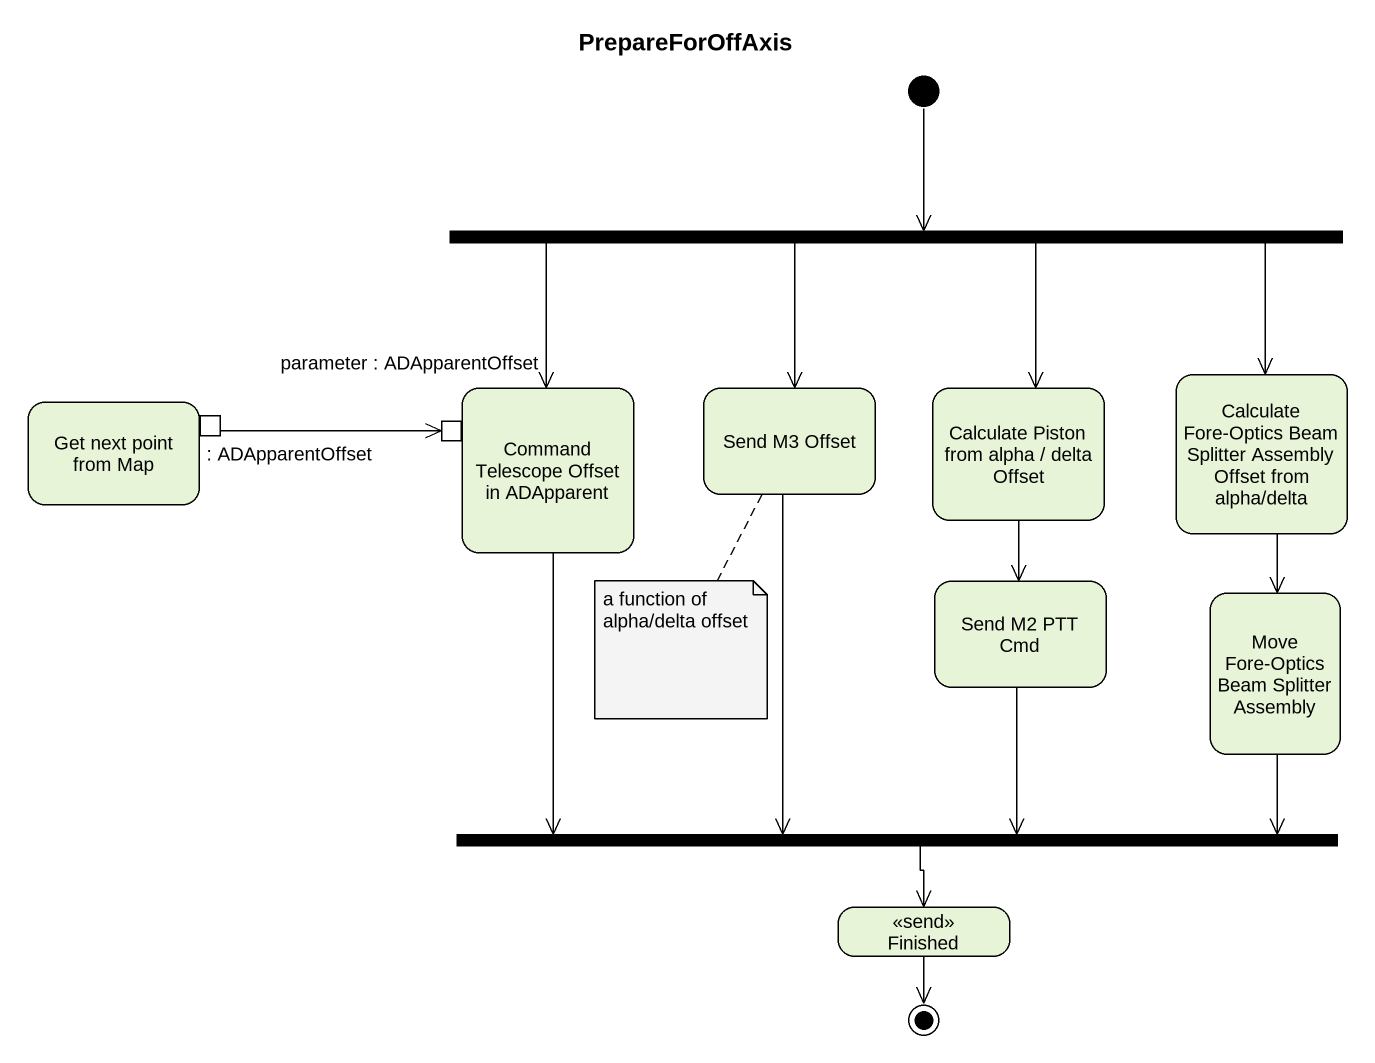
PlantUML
@startuml
title PrepareForOffAxis
hide empty description
state fork1 <<fork>>
state "Get next point from Map" as Get_next_point_from_Map {
  state ": ADApparentOffset" as ADApparentOffset <<outputPin>>
}
state "Command Telescope Offset in ADApparent" as Command_Telescope_Offset_in {
  state "parameter : ADApparentOffset" as parameter_ADApparentOffset <<inputPin>>
}
state "Send M3 Offset" as Send_M3_Offset
state "Calculate Piston from alpha / delta Offset" as Calculate_Piston_from_alpha
state "Calculate Fore-Optics Beam Splitter Assembly Offset from alpha/delta" as Calculate_Fore_Optics_Beam
state "Send M2 PTT Cmd" as Send_M2_PTT_Cmd
state "Move Fore-Optics Beam Splitter Assembly" as Move_Fore_Optics_Beam
state fork2 <<join>>
state Finished <<send>>
[*] --> fork1
fork1 --> Command_Telescope_Offset_in
fork1 --> Send_M3_Offset
fork1 --> Calculate_Piston_from_alpha
fork1 -right-> Calculate_Fore_Optics_Beam
Command_Telescope_Offset_in --> fork2
Send_M3_Offset --> fork2
Calculate_Piston_from_alpha --> Send_M2_PTT_Cmd
Calculate_Fore_Optics_Beam --> Move_Fore_Optics_Beam
ADApparentOffset -right-> parameter_ADApparentOffset
Send_M2_PTT_Cmd --> fork2
Move_Fore_Optics_Beam -left-> fork2
fork2 --> Finished
Finished --> [*]
note bottom of Send_M3_Offset : a function of alpha/delta offset
@enduml
